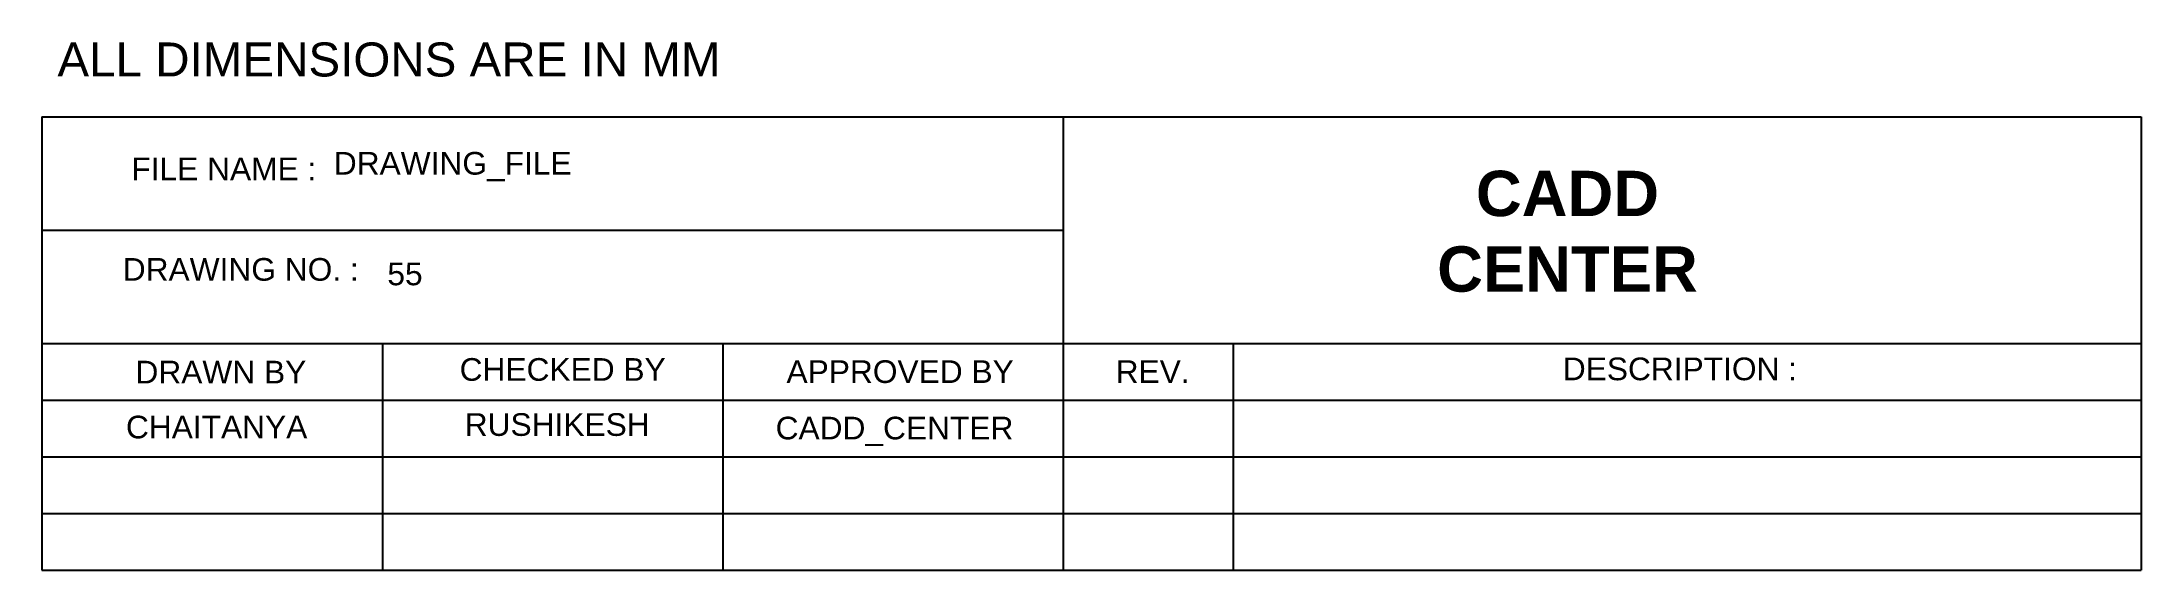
# Model space of a CAD drawing. Header units: millimetres. Extents: x -185 to 0, y 0 to 47.
import ezdxf

# ---------------------------------------------------------------- set-up
doc = ezdxf.new("R2010")
doc.units = ezdxf.units.MM
doc.header["$MEASUREMENT"] = 0
doc.layers.add('TEXT', color=254, linetype='Continuous')
doc.styles.get("Standard").update_dxf_attribs({"font": 'arial.ttf'})

msp = doc.modelspace()

# ---------------------------------------------------------------- linework, layer by layer
at = {"layer": 'TEXT'}
for p, q in [((-185, 40), (0, 40)), ((-185, 40), (-185, 0)), ((-95, 40), (-95, 0)), ((0, 40), (0, 0)), ((-185, 30), (-95, 30)), ((-185, 20), (0, 20)), ((-155, 20), (-155, 0)), ((-125, 20), (-125, 0)), ((-80, 20), (-80, 0)), ((-185, 15), (0, 15)), ((-185, 10), (0, 10)), ((-185, 5), (0, 5)), ((-185, 0), (0, 0))]:
    msp.add_line(p, q, dxfattribs=at)

# ---------------------------------------------------------------- texts
for tag, p, s in [('DRAWING_FILE', (-159.28, 34.89), 'zb'), ('55', (-154.56, 25.13), '123'), ('CHAITANYA', (-177.6, 11.62), 'abc'), ('RUSHIKESH', (-147.74, 11.84), 'xyz'), ('CADD_CENTER', (-120.34, 11.53), 'cc')]:
    msp.add_attdef(tag, p, s, height=2)
at = {"layer": 'TEXT', "attachment_point": 1}
for s, width, insert, char_height in [('ALL DIMENSIONS ARE IN MM', 72.2562, (-183.64, 46.55), 3), ('FILE NAME :', 78.044, (-177.12, 36.4), 2), ('\\pxqc;{\\fArial|b1|i0|c0|p34;\\C242;\\c2564301;CADD \\PCENTER}', 39.7629, (-70.43, 35.23), 4), ('DRAWING NO. :', 24.5109, (-177.88, 27.53), 2), ('CHECKED BY', 20.3186, (-148.19, 18.7), 2), ('APPROVED BY', 20.3616, (-119.38, 18.51), 2), ('REV.', 20.3616, (-90.37, 18.51), 2), ('DESCRIPTION :', 21.3126, (-50.96, 18.75), 2), ('DRAWN BY', 15.175, (-176.76, 18.47), 2)]:
    msp.add_mtext_dynamic_manual_height_columns(s, width=width, gutter_width=1, heights=[0], dxfattribs=dict(at, insert=insert, char_height=char_height))

doc.saveas('drawing.dxf')
